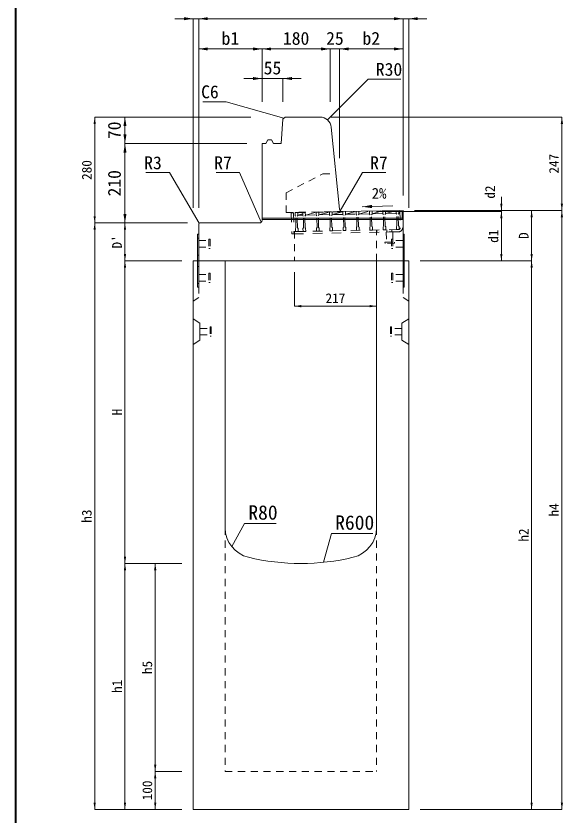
# Model space of a CAD drawing. Units: millimetres at full size. Extents: x 50430 to 101606, y 69050 to 91573.
# Drawn here: x 91415 to 92861, y 78170 to 80282 of the extents above; entities that cross this region are included whole.
import ezdxf
from ezdxf.enums import TextEntityAlignment as Align

# ---------------------------------------------------------------- set-up
doc = ezdxf.new("R2010")
doc.units = ezdxf.units.MM
doc.header["$LTSCALE"] = 50
for name, pattern in [('USER1', [0.675, 0.375, -0.3]), ('USER3', [1, 0.5, -0.5]), ('USER4', [0.675, 0.375, -0.3])]:
    doc.linetypes.add(name, pattern=pattern)
for name, color, linetype, lineweight in [('インサート', 3, 'USER1', 9), ('グレーチング', 7, 'USER1', 5), ('ジョイントプレート', 3, 'Continuous', 9), ('図枠', 7, 'Continuous', 5), ('寸法線', 7, 'Continuous', 13), ('引出線', 4, 'Continuous', 13), ('本体', 2, 'Continuous', 9), ('ｲﾝｻｰﾄ', 3, 'Continuous', 9)]:
    doc.layers.add(name, color=color, linetype=linetype, lineweight=lineweight)
doc.styles.add('ＭＳ ゴシック', font='')
doc.styles.get('ＭＳ ゴシック').set_extended_font_data('MS Gothic')

# ---------------------------------------------------------------- blocks, each defined once
blk = doc.blocks.new('filled_arrow')
at = {"color": 0, "linetype": 'Continuous', "lineweight": -2}
blk.add_solid([(7.5, 1.25), (0, 0), (7.5, -1.25)], dxfattribs=at)

msp = doc.modelspace()

# ---------------------------------------------------------------- linework, layer by layer
at = {"layer": 'インサート'}
for p, q in [((91925.06, 79692.62), (91925.06, 79667.62)), ((91925.06, 79692.62), (91928.06, 79692.62)), ((91928.06, 79692.62), (91928.06, 79667.62)), ((92411.06, 79692.62), (92408.06, 79692.62)), ((92408.06, 79692.62), (92408.06, 79667.62)), ((92411.06, 79692.62), (92411.06, 79667.62)), ((91898.06, 79688.62), (91925.06, 79688.62)), ((91898.06, 79671.62), (91925.06, 79671.62)), ((92438.06, 79688.62), (92411.06, 79688.62)), ((92438.06, 79671.62), (92411.06, 79671.62)), ((91925.06, 79667.62), (91928.06, 79667.62)), ((92411.06, 79667.62), (92408.06, 79667.62)), ((91898.05, 79598.62), (91925.06, 79598.62)), ((91898.05, 79598.62), (91898.05, 79581.62)), ((91898.06, 79598.62), (91898.06, 79581.62)), ((91925.06, 79602.62), (91925.06, 79577.62)), ((91925.06, 79602.62), (91928.06, 79602.62)), ((91928.06, 79602.62), (91928.06, 79577.62)), ((92411.06, 79602.62), (92408.06, 79602.62)), ((92408.06, 79602.62), (92408.06, 79577.62)), ((92411.06, 79602.62), (92411.06, 79577.62)), ((92438.06, 79598.62), (92411.06, 79598.62)), ((92438.06, 79598.62), (92438.06, 79581.62)), ((92438.06, 79598.62), (92438.06, 79581.62)), ((91898.05, 79581.62), (91925.06, 79581.62)), ((91925.06, 79577.62), (91928.06, 79577.62)), ((92411.06, 79577.62), (92408.06, 79577.62)), ((92438.06, 79581.62), (92411.06, 79581.62)), ((91928.26, 79460.62), (91928.26, 79435.62)), ((91928.26, 79460.62), (91931.26, 79460.62)), ((91931.26, 79460.62), (91931.26, 79435.62)), ((92407.86, 79460.62), (92404.86, 79460.62)), ((92404.86, 79460.62), (92404.86, 79435.62)), ((92407.86, 79460.62), (92407.86, 79435.62)), ((91901.26, 79456.62), (91901.26, 79439.62)), ((91901.26, 79456.62), (91928.26, 79456.62)), ((91901.26, 79439.62), (91928.26, 79439.62)), ((92434.86, 79456.62), (92407.86, 79456.62)), ((92434.86, 79439.62), (92407.86, 79439.62)), ((92434.86, 79456.62), (92434.86, 79439.62)), ((91928.26, 79435.62), (91931.26, 79435.62)), ((92407.86, 79435.62), (92404.86, 79435.62))]:
    msp.add_line(p, q, dxfattribs=at)
at = {"layer": 'インサート', "linetype": 'USER4'}
for p, q in [((92393.92, 79711.23), (92410.92, 79711.57)), ((92393.92, 79711.23), (92394.46, 79684.24)), ((92410.92, 79711.57), (92411.46, 79684.58)), ((92390.46, 79684.16), (92415.46, 79684.66)), ((92390.52, 79681.16), (92390.46, 79684.16)), ((92415.52, 79681.66), (92390.52, 79681.16)), ((92415.46, 79684.66), (92415.52, 79681.66))]:
    msp.add_line(p, q, dxfattribs=at)
at = {"layer": 'グレーチング', "linetype": 'USER3'}
for p, q in [((92148.85, 79762.34), (92142.85, 79762.22)), ((92142.85, 79762.22), (92143.97, 79706.23)), ((92148.85, 79762.34), (92149.97, 79706.35)), ((92152.85, 79762.42), (92435.79, 79768.08)), ((92152.85, 79762.42), (92153.01, 79754.42)), ((92159.85, 79762.56), (92160.01, 79754.56)), ((92159.99, 79755.56), (92172.92, 79758.98)), ((92159.99, 79755.56), (92172.99, 79755.82)), ((92172.85, 79762.82), (92173.01, 79754.82)), ((92179.84, 79762.96), (92180, 79754.96)), ((92179.98, 79755.96), (92209.08, 79756.54)), ((92180.78, 79755.98), (92208.94, 79763.54)), ((92208.64, 79763.54), (92208.8, 79755.54)), ((92215.64, 79763.68), (92215.8, 79755.68)), ((92215.78, 79756.68), (92243.93, 79764.24)), ((92215.78, 79756.68), (92244.07, 79757.24)), ((92243.63, 79764.24), (92243.79, 79756.24)), ((92245.32, 79754.77), (92243.79, 79756.24)), ((92249.32, 79754.85), (92250.79, 79756.38)), ((92250.63, 79764.38), (92250.79, 79756.38)), ((92250.77, 79757.38), (92278.92, 79764.94)), ((92279.06, 79757.94), (92250.77, 79757.38)), ((92278.92, 79764.94), (92279.08, 79756.94)), ((92280.61, 79755.47), (92279.08, 79756.94)), ((92284.61, 79755.55), (92286.08, 79757.08)), ((92285.92, 79765.08), (92286.08, 79757.08)), ((92286.06, 79758.08), (92314.22, 79765.65)), ((92286.06, 79758.08), (92314.36, 79758.65)), ((92313.92, 79765.64), (92314.08, 79757.64)), ((92315.61, 79756.17), (92314.08, 79757.64)), ((92316.23, 79725.18), (92315.61, 79756.17)), ((92319.61, 79756.25), (92321.08, 79757.78)), ((92320.23, 79725.26), (92319.61, 79756.25)), ((92320.92, 79765.78), (92321.08, 79757.78)), ((92321.06, 79758.78), (92349.21, 79766.35)), ((92349.35, 79759.35), (92321.06, 79758.78)), ((92349.21, 79766.35), (92349.37, 79758.35)), ((92350.9, 79756.88), (92349.37, 79758.35)), ((92351.52, 79725.89), (92350.9, 79756.88)), ((92354.9, 79756.96), (92356.37, 79758.49)), ((92355.52, 79725.97), (92354.9, 79756.96)), ((92356.21, 79766.49), (92356.37, 79758.49)), ((92356.35, 79759.49), (92384.5, 79767.05)), ((92384.64, 79760.06), (92356.35, 79759.49)), ((92384.5, 79767.05), (92384.66, 79759.06)), ((92386.19, 79757.59), (92384.66, 79759.06)), ((92386.81, 79726.59), (92386.19, 79757.59)), ((92390.19, 79757.67), (92391.66, 79759.2)), ((92390.81, 79726.67), (92390.19, 79757.67)), ((92391.5, 79767.19), (92391.66, 79759.2)), ((92391.64, 79760.2), (92419.8, 79767.76)), ((92419.94, 79760.76), (92391.64, 79760.2)), ((92419.8, 79767.76), (92419.96, 79759.76)), ((92421.49, 79758.29), (92419.96, 79759.76)), ((92422.11, 79727.3), (92421.49, 79758.29)), ((92425.48, 79758.37), (92426.95, 79759.9)), ((92426.1, 79727.38), (92425.48, 79758.37)), ((92426.79, 79767.9), (92426.95, 79759.9)), ((92429.79, 79767.98), (92430.71, 79721.97)), ((92435.79, 79768.08), (92436.71, 79722.09)), ((92154.54, 79752.95), (92153.01, 79754.42)), ((92155.16, 79721.96), (92154.54, 79752.95)), ((92158.54, 79753.03), (92160.01, 79754.56)), ((92159.16, 79722.04), (92158.54, 79753.03)), ((92174.53, 79753.35), (92173.01, 79754.82)), ((92175.15, 79722.36), (92174.53, 79753.35)), ((92178.53, 79753.43), (92180, 79754.96)), ((92179.15, 79722.44), (92178.53, 79753.43)), ((92210.33, 79754.07), (92208.8, 79755.54)), ((92210.95, 79723.07), (92210.33, 79754.07)), ((92214.33, 79754.15), (92215.8, 79755.68)), ((92214.95, 79723.15), (92214.33, 79754.15)), ((92245.94, 79723.77), (92245.32, 79754.77)), ((92249.94, 79723.85), (92249.32, 79754.85)), ((92281.23, 79724.48), (92280.61, 79755.47)), ((92285.23, 79724.56), (92284.61, 79755.55)), ((92149.85, 79712.35), (92383, 79717.01)), ((92155.16, 79721.96), (92153.69, 79720.43)), ((92153.69, 79720.43), (92153.85, 79712.43)), ((92159.16, 79722.04), (92160.69, 79720.57)), ((92160.69, 79720.57), (92160.85, 79712.57)), ((92175.15, 79722.36), (92173.69, 79720.83)), ((92173.69, 79720.83), (92173.85, 79712.83)), ((92179.15, 79722.44), (92180.68, 79720.97)), ((92180.68, 79720.97), (92180.84, 79712.97)), ((92210.95, 79723.07), (92209.48, 79721.55)), ((92209.48, 79721.55), (92209.64, 79713.55)), ((92209.64, 79713.55), (92216.64, 79713.69)), ((92214.95, 79723.15), (92216.48, 79721.68)), ((92216.48, 79721.68), (92216.64, 79713.69)), ((92245.94, 79723.77), (92244.47, 79722.24)), ((92244.47, 79722.24), (92244.63, 79714.25)), ((92251.63, 79714.39), (92244.63, 79714.25)), ((92249.94, 79723.85), (92251.47, 79722.38)), ((92251.47, 79722.38), (92251.63, 79714.39)), ((92281.23, 79724.48), (92279.76, 79722.95)), ((92279.76, 79722.95), (92279.92, 79714.95)), ((92279.92, 79714.95), (92286.92, 79715.09)), ((92285.23, 79724.56), (92286.76, 79723.09)), ((92286.76, 79723.09), (92286.92, 79715.09)), ((92316.23, 79725.18), (92314.76, 79723.65)), ((92314.76, 79723.65), (92314.92, 79715.65)), ((92321.92, 79715.79), (92314.92, 79715.65)), ((92320.23, 79725.26), (92321.76, 79723.79)), ((92321.76, 79723.79), (92321.92, 79715.79)), ((92351.52, 79725.89), (92350.05, 79724.36)), ((92350.05, 79724.36), (92350.21, 79716.36)), ((92357.21, 79716.5), (92350.21, 79716.36)), ((92355.52, 79725.97), (92357.05, 79724.5)), ((92357.05, 79724.5), (92357.21, 79716.5)), ((92368.81, 79716.73), (92368.93, 79710.73)), ((92426.79, 79717.89), (92383.8, 79717.03)), ((92386.81, 79726.59), (92385.34, 79725.06)), ((92385.34, 79725.06), (92385.5, 79717.06)), ((92392.39, 79717.01), (92385.39, 79716.73)), ((92390.81, 79726.67), (92392.34, 79725.2)), ((92392.34, 79725.2), (92392.5, 79717.2)), ((92395.3, 79717.26), (92395.42, 79711.26)), ((92408.3, 79717.52), (92408.42, 79711.52)), ((92422.11, 79727.3), (92420.64, 79725.77)), ((92420.64, 79725.77), (92420.8, 79717.77)), ((92427.79, 79717.91), (92420.8, 79717.77)), ((92426.1, 79727.38), (92427.63, 79725.91)), ((92427.63, 79725.91), (92427.79, 79717.91)), ((92149.97, 79706.35), (92143.97, 79706.23)), ((92149.97, 79706.35), (92377.92, 79710.91)), ((92153.85, 79712.43), (92160.85, 79712.57)), ((92173.85, 79712.83), (92180.84, 79712.97)), ((92426.91, 79711.89), (92377.92, 79710.91))]:
    msp.add_line(p, q, dxfattribs=at)
for radius, start, end in [(4, 271.14586, 1.14572), (10, 271.14571, 1.14575)]:
    msp.add_arc((92426.71, 79721.89), radius, start, end, dxfattribs=at)
at = {"layer": 'ジョイントプレート', "linetype": 'USER1', "lineweight": 5}
for p, q in [((91894.86, 79695.12), (91898.06, 79695.12)), ((92441.26, 79695.12), (92438.06, 79695.12)), ((91894.86, 79650.12), (91898.06, 79650.12)), ((92441.26, 79650.12), (92438.06, 79650.12)), ((91894.85, 79620.12), (91898.06, 79620.12)), ((92441.26, 79620.12), (92438.06, 79620.12)), ((91894.85, 79575.12), (91898.05, 79575.12)), ((92441.26, 79575.12), (92438.06, 79575.12))]:
    msp.add_line(p, q, dxfattribs=at)
at = {"layer": 'ジョイントプレート', "lineweight": 5}
for points in [[(91898.05, 79565.12), (91898.06, 79705.12), (91894.86, 79705.12), (91894.85, 79565.12)], [(92438.06, 79565.12), (92438.06, 79705.12), (92441.26, 79705.12), (92441.26, 79565.12)]]:
    msp.add_lwpolyline(points, close=True, dxfattribs=at)
at = {"layer": '図枠', "lineweight": 40}
msp.add_line((91414.99, 77251.08), (91414.99, 82791.08), dxfattribs=at)
at = {"layer": '寸法線'}
for p, q in [((91835.06, 80275.12), (91946.06, 80275.12)), ((91883.06, 79775.12), (91883.06, 80275.12)), ((91898.06, 79775.12), (91898.06, 80275.12)), ((91898.06, 80275.12), (92438.06, 80275.12)), ((91898.06, 79775.12), (91898.06, 80275.12)), ((92390.06, 80275.12), (92501.06, 80275.12)), ((92438.06, 79808.12), (92438.06, 80275.12)), ((92438.06, 79808.12), (92438.06, 80275.12)), ((92453.06, 79775.12), (92453.06, 80275.12)), ((91898.06, 80195.12), (92065.56, 80195.12)), ((91898.06, 79775.12), (91898.06, 80195.12)), ((92065.56, 80055.12), (92065.56, 80195.12)), ((92065.56, 80195.12), (92245.56, 80195.12)), ((92065.56, 80055.12), (92065.56, 80195.12)), ((92197.56, 80195.12), (92318.56, 80195.12)), ((92245.56, 80055.12), (92245.56, 80195.12)), ((92245.56, 80055.12), (92245.56, 80195.12)), ((92270.56, 79906.53), (92270.56, 80195.12)), ((92270.56, 80195.12), (92438.06, 80195.12)), ((92270.56, 79906.53), (92270.56, 80195.12)), ((92438.06, 79808.12), (92438.06, 80195.12)), ((92017.56, 80116.99), (92168.56, 80116.99)), ((92065.56, 80055.12), (92065.56, 80116.99)), ((92120.56, 80055.12), (92120.56, 80116.99)), ((91623.06, 79735.12), (91623.06, 80015.12)), ((92035.56, 80015.12), (91623.06, 80015.12)), ((91703.06, 79945.12), (91703.06, 80015.12)), ((92025.56, 80015.12), (91703.06, 80015.12)), ((92248.41, 80015.12), (92858.06, 80015.12)), ((92858.06, 80015.12), (92858.06, 79768.12)), ((91703.06, 79735.12), (91703.06, 79945.12)), ((92025.56, 79945.12), (91703.06, 79945.12)), ((92025.56, 79945.12), (91703.06, 79945.12)), ((92698.04, 79804.1), (92698.04, 79729.08)), ((92368.03, 79765.08), (92698.04, 79765.08)), ((92468.06, 79768.12), (92858.06, 79768.12)), ((92663.86, 79768.1), (92698.04, 79768.1)), ((92663.86, 79768.1), (92778.06, 79768.1)), ((92663.86, 79768.1), (92858.06, 79768.1)), ((92664.85, 79765.08), (92698.06, 79765.08)), ((92698.06, 79765.08), (92698.06, 79635.12)), ((92778.06, 79768.1), (92778.06, 79635.12)), ((92858.06, 78185.12), (92858.06, 79768.1)), ((91623.06, 78185.12), (91623.06, 79735.12)), ((91868.06, 79735.12), (91623.06, 79735.12)), ((91868.06, 79735.12), (91623.06, 79735.12)), ((91703.06, 79735.12), (91703.06, 79635.12)), ((91868.06, 79735.12), (91703.06, 79735.12)), ((91858.06, 79735.12), (91703.06, 79735.12)), ((91853.06, 79635.12), (91703.06, 79635.12)), ((91703.06, 79635.12), (91703.06, 78835.12)), ((91853.06, 79635.12), (91703.06, 79635.12)), ((92483.06, 79635.12), (92778.06, 79635.12)), ((92664.99, 79635.12), (92698.06, 79635.12)), ((92664.99, 79635.12), (92778.06, 79635.12)), ((92778.06, 79635.12), (92778.06, 78185.12)), ((92150.96, 79605.12), (92150.96, 79515.26)), ((92368.06, 79605.12), (92368.06, 79515.26)), ((92150.96, 79515.26), (92368.06, 79515.26)), ((91853.06, 78835.12), (91703.06, 78835.12)), ((91703.06, 78835.12), (91703.06, 78185.12)), ((91853.06, 78835.12), (91703.06, 78835.12)), ((91783.06, 78285.12), (91783.06, 78835.12)), ((91828.06, 78835.12), (91783.06, 78835.12)), ((91783.06, 78185.12), (91783.06, 78285.12)), ((91853.06, 78285.12), (91783.06, 78285.12)), ((91843.06, 78285.12), (91783.06, 78285.12)), ((91853.06, 78185.12), (91623.06, 78185.12)), ((91853.06, 78185.12), (91703.06, 78185.12)), ((91853.06, 78185.12), (91783.06, 78185.12)), ((92483.06, 78185.12), (92778.06, 78185.12)), ((92483.06, 78185.12), (92858.06, 78185.12))]:
    msp.add_line(p, q, dxfattribs=at)
for points in [[(92238.54, 80007.36), (92346.3, 80115.12), (92432.45, 80115.12)], [(92123.34, 80012.13), (91970.94, 80055.71), (91908.54, 80055.71)]]:
    msp.add_lwpolyline(points, dxfattribs=at)
at = {"layer": '寸法線', "lineweight": 9}
msp.add_lwpolyline([(92330.37, 79778.05), (92356.36, 79778.75), (92411.58, 79780.24)], dxfattribs=at)
at = {"layer": '引出線'}
for points in [[(91898.93, 79734.25), (91820.4, 79868.12), (91758.55, 79868.12)], [(92063.51, 79737.17), (92005.49, 79868.12), (91944.01, 79868.12)], [(92272.22, 79767.05), (92331.13, 79868.12), (92392.61, 79868.12)], [(91985.3, 78879.54), (92019.15, 78940.89), (92102.65, 78940.89)], [(92228.3, 78838.15), (92248.68, 78914.23), (92358.17, 78914.23)]]:
    msp.add_lwpolyline(points, dxfattribs=at)
at = {"layer": '本体', "lineweight": 13}
for p, q in [((92120.13, 80009.14), (92126.56, 80015.12)), ((92115.56, 79945.12), (92120.13, 80009.14)), ((92075.56, 79945.12), (92080.56, 79955.12)), ((92080.56, 79955.12), (92090.56, 79955.12)), ((92090.56, 79955.12), (92095.56, 79945.12)), ((92065.56, 79945.12), (92065.56, 79742.12)), ((92065.56, 79945.12), (92075.56, 79945.12)), ((92095.56, 79945.12), (92115.56, 79945.12))]:
    msp.add_line(p, q, dxfattribs=at)
at = {"layer": '本体', "lineweight": 20}
for p, q in [((92218.41, 80015.12), (92126.56, 80015.12)), ((92269.91, 79771.58), (92248.26, 79988.11)), ((92272.01, 79765.19), (92438.06, 79768.12)), ((92438.06, 79768.12), (92438.06, 79635.12)), ((91901.06, 79735.12), (92058.56, 79735.12)), ((91898.06, 79732.15), (91898.06, 79635.12)), ((92453.06, 79635.12), (91883.06, 79635.12)), ((91883.06, 79635.12), (91883.06, 78185.12)), ((91968.06, 78929.16), (91968.06, 79635.12)), ((92368.06, 78929.16), (92368.06, 79635.12)), ((92453.06, 79635.12), (92453.06, 78185.12)), ((91883.06, 78185.12), (92453.06, 78185.12))]:
    msp.add_line(p, q, dxfattribs=at)
at = {"layer": '本体', "linetype": 'USER1'}
for p, q in [((92128.87, 79815.02), (92225.76, 79865.02)), ((92225.76, 79865.02), (92260.57, 79865.02)), ((92128.87, 79762.67), (92128.87, 79815.02)), ((92128.87, 79762.67), (92277, 79765.28)), ((92368.06, 79635.12), (92368.06, 79716.88)), ((92150.96, 79713.05), (92150.96, 79635.12)), ((91898.06, 79635.12), (91898.06, 79538.12)), ((92438.06, 79635.12), (92438.06, 79538.12)), ((91898.06, 79538.12), (91883.06, 79528.62)), ((92438.06, 79538.12), (92453.06, 79528.62)), ((91968.06, 78929.16), (91968.06, 78285.12)), ((92368.06, 78929.16), (92368.06, 78285.12)), ((91968.06, 78285.12), (92368.06, 78285.12))]:
    msp.add_line(p, q, dxfattribs=at)
at = {"layer": '本体', "color": 4, "lineweight": 5}
for p, q in [((92065.56, 79748.1), (92438.06, 79748.1)), ((92065.56, 79744.1), (92438.06, 79744.1))]:
    msp.add_line(p, q, dxfattribs=at)
at = {"layer": '本体'}
for p, q in [((91883.06, 79482.12), (91901.26, 79470.62)), ((92453.06, 79482.12), (92434.86, 79470.62)), ((91901.26, 79470.62), (91901.26, 79425.62)), ((92434.86, 79470.62), (92434.86, 79425.62)), ((91883.06, 79414.12), (91901.26, 79425.62)), ((92453.06, 79414.12), (92434.86, 79425.62))]:
    msp.add_line(p, q, dxfattribs=at)
at = {"layer": '本体', "lineweight": 20}
for centre, radius, start, end in [((92218.41, 79985.12), 30, 5.71031, 90), ((92276.88, 79772.28), 7, 185.7118, 271.00984), ((91901.06, 79732.12), 3, 90, 180), ((92048.06, 78929.16), 80, 180, 256.65766), ((92288.06, 78929.16), 80, 283.34233, 0), ((92168.06, 79435.12), 600, 256.65762, 283.34237)]:
    msp.add_arc(centre, radius, start, end, dxfattribs=at)
at = {"layer": '本体', "lineweight": 13}
msp.add_arc((92058.56, 79742.12), 7, 270, 0, dxfattribs=at)
at = {"layer": 'ｲﾝｻｰﾄ', "linetype": 'USER3'}
for p, q in [((91898.06, 79671.62), (91898.06, 79688.62)), ((92438.06, 79671.62), (92438.06, 79688.62))]:
    msp.add_line(p, q, dxfattribs=at)

# ---------------------------------------------------------------- block references
at = {"layer": '寸法線'}
for p, xscale, yscale, rotation in [((91883.06, 80275.12), 3.2, 3.2, 180), ((92438.06, 80275.12), 3.2, 3.2, 180), ((92438.06, 80275.12), 3.2, 3.2, 180), ((92065.56, 80195.12), 3.2, 3.2, 180), ((92245.56, 80195.12), 3.2, 3.2, 180), ((92245.56, 80195.12), 3.2, 3.2, 180), ((92438.06, 80195.12), 3.2, 3.2, 180), ((92065.56, 80116.99), 3.2, 3.2, 180), ((91623.06, 80015.12), 2.4, 2.4, 270), ((91703.06, 80015.12), 3.2, 3.2, 270), ((92123.34, 80012.13), 0.16, 0.16, 164), ((92858.06, 80015.12), 2.4, 2.4, 270), ((92238.54, 80007.36), 0.16, 0.16, 45), ((91703.06, 79945.12), 3.2, 3.2, 90), ((91703.06, 79945.12), 3.2, 3.2, 270), ((92698.04, 79768.1), 2.4, 2.4, 90), ((92858.06, 79768.12), 2.4, 2.4, 90), ((91703.06, 79735.12), 3.2, 3.2, 90), ((92698.04, 79765.08), 2.4, 2.4, 270), ((92698.06, 79765.08), 2.4, 2.4, 270), ((92778.06, 79768.1), 2.4, 2.4, 270), ((92858.06, 79768.1), 2.4, 2.4, 270), ((91623.06, 79735.12), 2.4, 2.4, 90), ((91623.06, 79735.12), 2.4, 2.4, 270), ((91703.06, 79735.12), 2.4, 2.4, 270), ((91703.06, 79635.12), 2.4, 2.4, 90), ((92698.06, 79635.12), 2.4, 2.4, 90), ((92778.06, 79635.12), 2.4, 2.4, 90), ((91703.06, 79635.12), 2.4, 2.4, 270), ((92778.06, 79635.12), 2.4, 2.4, 270), ((92368.06, 79515.26), 2.4, 2.4, 180), ((91703.06, 78835.12), 2.4, 2.4, 90), ((91703.06, 78835.12), 2.4, 2.4, 270), ((91783.06, 78835.12), 2.4, 2.4, 270), ((91783.06, 78285.12), 2.4, 2.4, 90), ((91783.06, 78285.12), 2.4, 2.4, 270), ((91623.06, 78185.12), 2.4, 2.4, 90), ((91703.06, 78185.12), 2.4, 2.4, 90), ((91783.06, 78185.12), 2.4, 2.4, 90), ((92778.06, 78185.12), 2.4, 2.4, 90), ((92858.06, 78185.12), 2.4, 2.4, 90)]:
    msp.add_blockref('filled_arrow', p, dxfattribs=dict(at, xscale=xscale, yscale=yscale, rotation=rotation))
for p, xscale, yscale in [((91898.06, 80275.12), 3.2, 3.2), ((91898.06, 80275.12), 3.2, 3.2), ((92453.06, 80275.12), 3.2, 3.2), ((91898.06, 80195.12), 3.2, 3.2), ((92065.56, 80195.12), 3.2, 3.2), ((92270.56, 80195.12), 3.2, 3.2), ((92270.56, 80195.12), 3.2, 3.2), ((92120.56, 80116.99), 3.2, 3.2), ((92150.96, 79515.26), 2.4, 2.4)]:
    msp.add_blockref('filled_arrow', p, dxfattribs=dict(at, xscale=xscale, yscale=yscale))
at = {"layer": '寸法線', "lineweight": 9, "xscale": 3.47, "yscale": 3.47, "rotation": 1.5}
msp.add_blockref('filled_arrow', (92330.37, 79778.05), dxfattribs=at)
at = {"layer": '引出線'}
for p, xscale, yscale, rotation in [((92272.22, 79767.05), 0.16, 0.16, 59.8), ((91898.93, 79734.25), 0.16, 0.16, 120.4), ((92063.51, 79737.17), 0.16, 0.16, 113.9), ((91985.3, 78879.54), 0.2, 0.2, 61.1), ((92228.3, 78838.15), 0.2, 0.2, 75)]:
    msp.add_blockref('filled_arrow', p, dxfattribs=dict(at, xscale=xscale, yscale=yscale, rotation=rotation))

# ---------------------------------------------------------------- texts
at = {"layer": '寸法線', "style": 'ＭＳ ゴシック'}
for s, height, p in [('b1', 34.18, (91981.81, 80223.12)), ('b2', 34.18, (92354.31, 80223.12)), ('180', 34.18, (92155.56, 80223.12)), ('25', 34.18, (92258.06, 80223.12)), ('55', 34.18, (92093.06, 80144.99)), ('2%', 28.48, (92374.91, 79813.64)), ('217', 25.63, (92259.51, 79536.26))]:
    msp.add_text(s, height=height, dxfattribs=at).set_placement(p, align=Align.MIDDLE_CENTER)
msp.add_text('R30', height=34.18, dxfattribs=at).set_placement((92366.3, 80158.32), align=Align.TOP_LEFT)
msp.add_text('C6', height=34.18, dxfattribs=at).set_placement((91950.94, 80098.91), align=Align.TOP_RIGHT)
for s, height, p in [('70', 34.18, (91675.06, 79980.12)), ('247', 25.63, (92837.06, 79891.62)), ('280', 25.63, (91602.06, 79875.12)), ('210', 34.18, (91675.06, 79840.12)), ('d2', 25.63, (92668.04, 79816.85)), ('d1', 25.63, (92677.06, 79700.1)), ("D'", 25.63, (91682.06, 79685.12)), ('D', 25.63, (92757.06, 79701.61)), ('H', 25.63, (91682.06, 79235.12)), ('h3', 25.63, (91602.06, 78960.12)), ('h4', 25.63, (92837.06, 78976.61)), ('h2', 25.63, (92757.06, 78910.12)), ('h5', 25.63, (91762.06, 78560.12)), ('h1', 25.63, (91682.06, 78510.12)), ('100', 25.63, (91762.06, 78235.12))]:
    msp.add_text(s, height=height, rotation=90, dxfattribs=at).set_placement(p, align=Align.MIDDLE_CENTER)
at = {"layer": '引出線', "style": 'ＭＳ ゴシック'}
for s, p in [('R3', (91800.4, 79911.32)), ('R7', (91985.49, 79911.32))]:
    msp.add_text(s, height=34.18, dxfattribs=at).set_placement(p, align=Align.TOP_RIGHT)
for s, height, p in [('R7', 34.18, (92351.13, 79911.32)), ('R80', 37.98, (92029.15, 78988.89)), ('R600', 37.98, (92258.68, 78962.23))]:
    msp.add_text(s, height=height, dxfattribs=at).set_placement(p, align=Align.TOP_LEFT)

doc.saveas('drawing.dxf')
